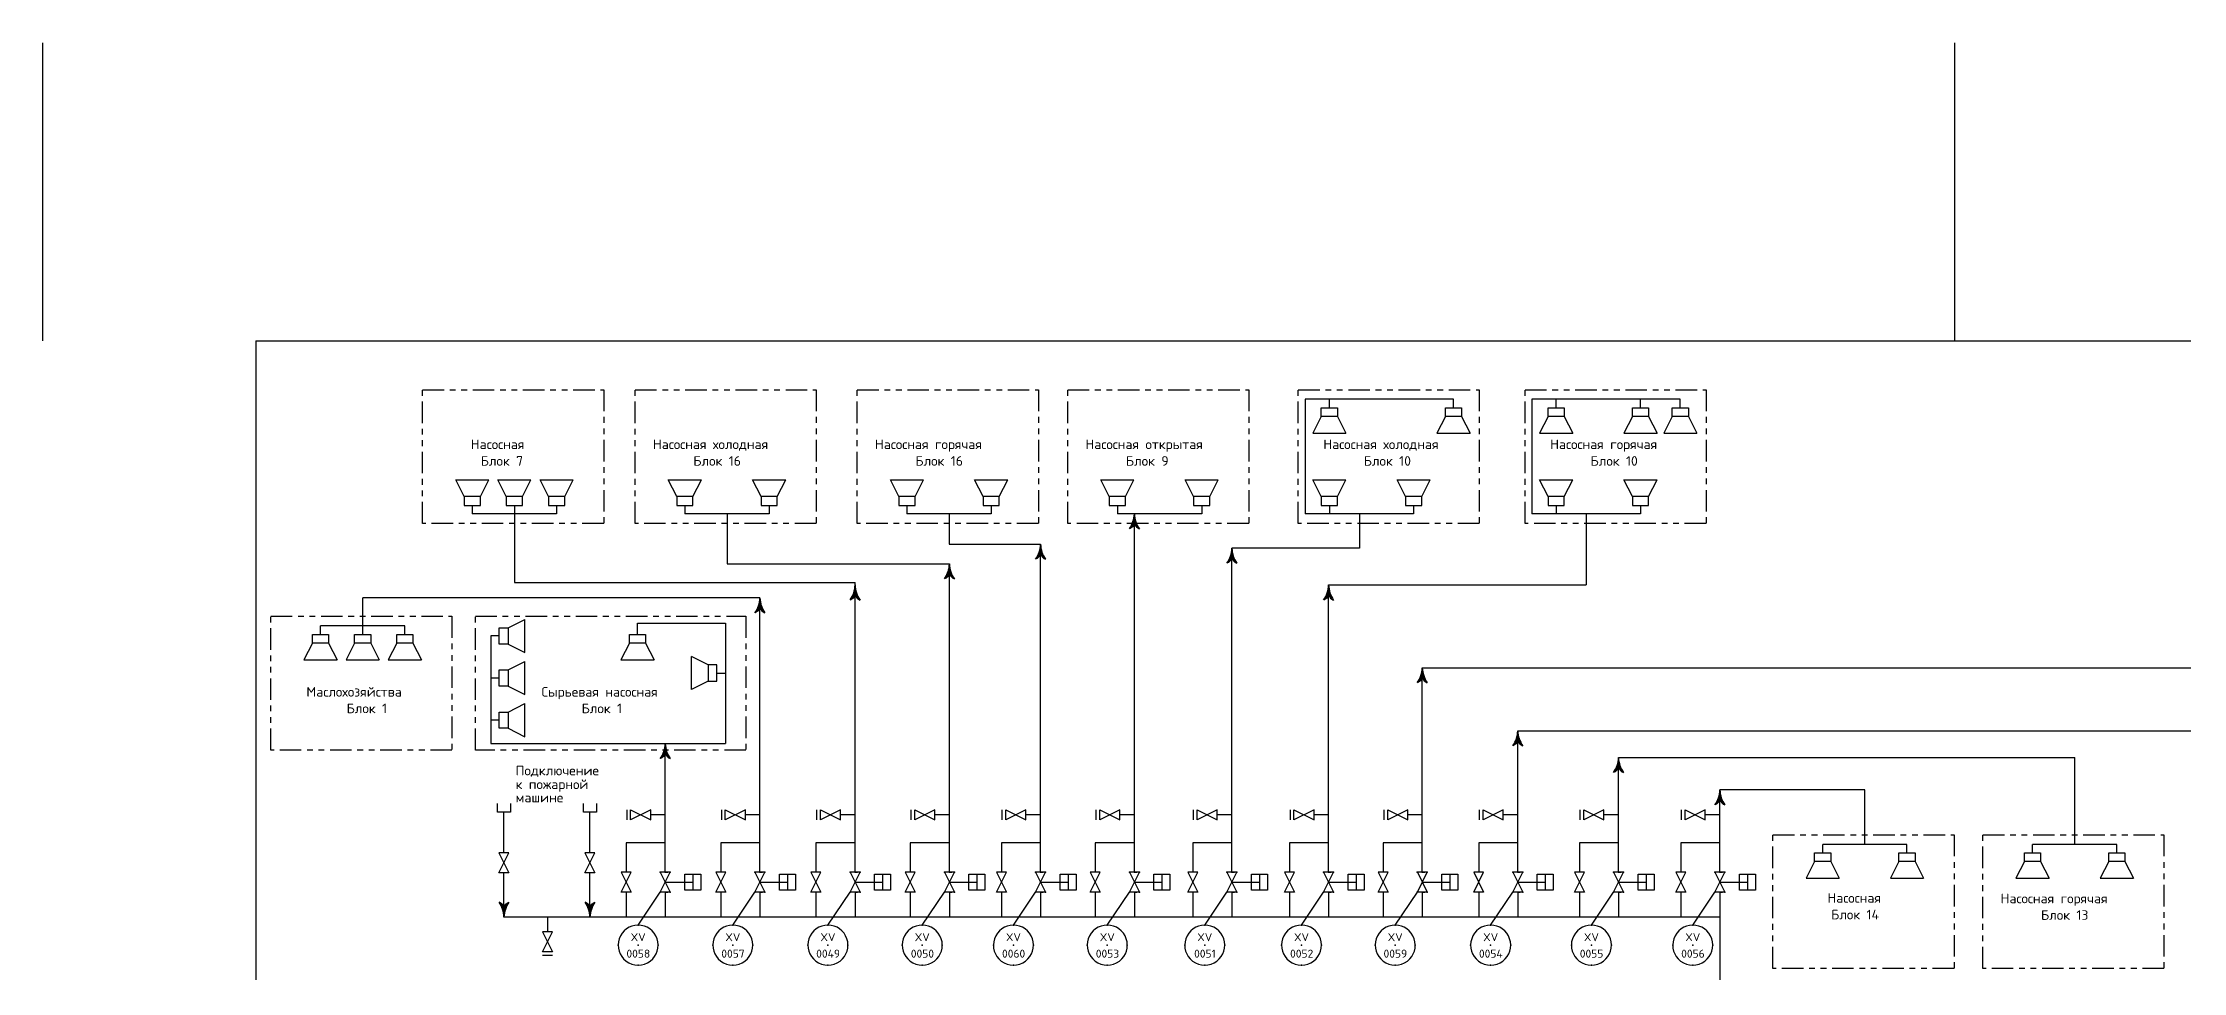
# Model space of a CAD drawing. Extents: x 189 to 392, y 167 to 206.
# Drawn here: x 189.07 to 226.37, y 189.55 to 205.76 of the extents above; entities that cross this region are included whole.
import ezdxf
from ezdxf.enums import TextEntityAlignment as Align

# ---------------------------------------------------------------- set-up
doc = ezdxf.new("R2010")
doc.units = 0
doc.linetypes.add('DASHED', pattern=[0.1875, 0.125, -0.0625])
doc.linetypes.add('PHANTOM', pattern=[0.84375, 0.375, -0.09375, 0.09375, -0.09375, 0.09375, -0.09375])
doc.layers.get('0').update_dxf_attribs({"linetype": 'CONTINUOUS'})
doc.layers.add('IN-ATTRIBS', color=7, linetype='CONTINUOUS')
doc.layers.add('IN-SOFTWARE', color=7, linetype='CONTINUOUS')
doc.styles.add('ATTRIBS', font='SIMPLEX', dxfattribs={"width": 0.8, "height": 0.125})
doc.styles.add('NARROW', font='simplex', dxfattribs={"width": 0.75, "height": 0.1})
doc.styles.add('S1', font='SIMPLEX.shx')

# ---------------------------------------------------------------- blocks, each defined once
blk = doc.blocks.new('VALVTEXT')
at = {"layer": 'IN-ATTRIBS'}
for p in [(0, 0.0625), (0, 0), (0.25, 0.0625), (0.25, 0), (0, -0.0625), (0.25, -0.0625)]:
    blk.add_point(p, dxfattribs=at)
at = {"layer": 'IN-ATTRIBS', "style": 'S1', "flags": 1}
for tag, p in [('DWGNO', (0.125, 0.4375)), ('IDNUM', (0.125, 0.5625)), ('FILENO', (0.125, 0.3125))]:
    blk.add_attdef(tag, text='', height=0.1, dxfattribs=at).set_placement(p, align=Align.CENTER)
at = {"layer": 'IN-ATTRIBS', "style": 'S1'}
for tag, p in [('MODE', (0.125, 0.078125)), ('SIZE', (0.125, -0.1875))]:
    blk.add_attdef(tag, text='', height=0.1, dxfattribs=at).set_placement(p, align=Align.CENTER)
blk = doc.blocks.new('PI35')
at = {"layer": 'IN-ATTRIBS'}
for p in [(-0.25, 0), (0, 0.25), (0, 0), (0.25, 0), (0, -0.25)]:
    blk.add_point(p, dxfattribs=at)
at = {"layer": 'IN-ATTRIBS', "flags": 1}
for tag, style, width, p in [('DWGNO', 'ATTRIBS', 0.8, (0.003, 0.447)), ('IDNUM', 'ATTRIBS', 0.8, (0.009, 0.584)), ('FILENO', 'ATTRIBS', 0.8, (-0.003, 0.311)), ('LOC', 'ATTRIBS', 0.8, (-0.08, -0.422)), ('SIG', 'ATTRIBS', 0.8, (-0.087, -0.563)), ('INSTALL', 'ATTRIBS', 0.8, (-0.087, -0.699)), ('SERV', 'ATTRIBS', 0.8, (-0.083, -0.838)), ('DATE', 'ATTRIBS', 0.8, (-0.088, -0.969)), ('DES', 'NARROW', 0.75, (-0.087, -1.102)), ('CSYS', 'NARROW', 0.75, (-0.087, -1.243))]:
    blk.add_attdef(tag, text='', height=0.1, dxfattribs=dict(at, style=style, width=width)).set_placement(p, align=Align.CENTER)
at = {"layer": 'IN-ATTRIBS', "style": 'ATTRIBS', "flags": 1}
blk.add_attdef('SYSCDI', text='', height=0.1, dxfattribs=at).set_placement((-0.312, 0.312), align=Align.RIGHT)
at = {"layer": 'IN-ATTRIBS', "style": 'S1'}
for tag, p in [('XT', (0.324, 0.257)), ('A1', (0.323, 0.115)), ('A2', (0.323, -0.035)), ('A3', (0.323, -0.185)), ('RES', (0.323, -0.342))]:
    blk.add_attdef(tag, p, '', height=0.1, dxfattribs=at)
at = {"layer": 'IN-ATTRIBS', "style": 'ATTRIBS'}
blk.add_attdef('SYSCDV', text='', height=0.1, dxfattribs=at).set_placement((-0.312, 0.141), align=Align.RIGHT)
at = {"layer": 'IN-ATTRIBS', "style": 'S1'}
for tag, p in [('INSTTYPE', (0, 0.05)), ('TAGNUM', (0.002, -0.156)), ('MD', (0.402, -0.565)), ('SZ', (0.402, -0.696))]:
    blk.add_attdef(tag, text='', height=0.1, dxfattribs=at).set_placement(p, align=Align.CENTER)
blk = doc.blocks.new('PE2')
for points in [[(0, 0, 0.150368), (0.188, 0.062, 0.150368)], [(0.125, 0, 0.206864), (0.188, 0.062, 0.206864)], [(0.125, 0, -0.206864), (0.188, -0.062, -0.206864)]]:
    blk.add_lwpolyline(points, format="xyb")
blk.add_arc((-0.008, -0.336), 0.336, 54.4623, 88.6678)
for points in [[(0, 0), (0.125, 0), (0.04, 0.003), (0.141, 0.008)], [(0, 0), (0.125, 0), (0.04, -0.003), (0.141, -0.008)], [(0.04, 0.003), (0.141, 0.008), (0.079, 0.011), (0.156, 0.019)], [(0.079, 0.011), (0.156, 0.019), (0.117, 0.024), (0.169, 0.031)], [(0.117, 0.024), (0.169, 0.031), (0.154, 0.041), (0.179, 0.046)], [(0.154, 0.041), (0.179, 0.046), (0.188, 0.062)], [(0.04, -0.003), (0.141, -0.008), (0.079, -0.011), (0.156, -0.019)], [(0.079, -0.011), (0.156, -0.019), (0.117, -0.024), (0.169, -0.031)], [(0.117, -0.024), (0.169, -0.031), (0.154, -0.041), (0.179, -0.046)], [(0.154, -0.041), (0.179, -0.046), (0.188, -0.062)]]:
    blk.add_solid(points)

msp = doc.modelspace()

# ---------------------------------------------------------------- linework, layer by layer
at = {"color": 7}
for p, q in [((189.066, 200.561), (189.066, 205.76)), ((222.39, 200.561), (222.39, 205.76)), ((199.443, 190.366), (199.829, 190.943)), ((201.093, 190.366), (201.479, 190.943)), ((202.751, 190.366), (203.137, 190.943)), ((204.395, 190.366), (204.781, 190.943)), ((205.984, 190.366), (206.369, 190.943)), ((207.62, 190.366), (208.005, 190.943)), ((209.319, 190.366), (209.705, 190.943)), ((211.005, 190.366), (211.391, 190.943)), ((212.638, 190.366), (213.024, 190.943)), ((214.302, 190.366), (214.688, 190.943)), ((216.058, 190.366), (216.443, 190.943)), ((217.825, 190.366), (218.211, 190.943))]:
    msp.add_line(p, q, dxfattribs=at)
at = {"color": 3}
for p, q in [((211.067, 199.54), (211.067, 197.543)), ((213.653, 199.54), (211.067, 199.54)), ((211.491, 199.392), (211.491, 199.54)), ((213.653, 199.392), (213.653, 199.54)), ((217.607, 199.54), (215.021, 199.54)), ((215.021, 199.54), (215.021, 197.543)), ((215.445, 199.392), (215.445, 199.54)), ((216.914, 199.392), (216.914, 199.54)), ((217.607, 199.392), (217.607, 199.54)), ((196.552, 197.69), (196.552, 197.543)), ((198.021, 197.543), (196.552, 197.543)), ((197.286, 197.69), (197.286, 197.543)), ((197.286, 197.543), (197.286, 196.347)), ((198.021, 197.69), (198.021, 197.543)), ((200.257, 197.69), (200.257, 197.543)), ((201.726, 197.543), (200.257, 197.543)), ((200.992, 197.543), (200.992, 196.668)), ((201.726, 197.69), (201.726, 197.543)), ((204.128, 197.69), (204.128, 197.543)), ((205.597, 197.543), (204.128, 197.543)), ((204.862, 197.543), (204.862, 197.012)), ((205.597, 197.69), (205.597, 197.543)), ((207.796, 197.69), (207.796, 197.543)), ((209.266, 197.543), (207.796, 197.543)), ((208.092, 191.292), (208.092, 197.543)), ((209.266, 197.69), (209.266, 197.543)), ((212.96, 197.543), (211.067, 197.543)), ((211.491, 197.69), (211.491, 197.543)), ((212.014, 197.543), (212.014, 196.943)), ((212.96, 197.69), (212.96, 197.543)), ((216.914, 197.543), (215.021, 197.543)), ((215.445, 197.69), (215.445, 197.543)), ((215.968, 197.543), (215.968, 196.301)), ((216.914, 197.69), (216.914, 197.543)), ((204.862, 197.012), (206.457, 197.012)), ((206.457, 191.292), (206.457, 197.012)), ((200.992, 196.668), (204.868, 196.668)), ((204.868, 191.292), (204.868, 196.668)), ((209.792, 191.292), (209.792, 196.943)), ((212.014, 196.943), (209.792, 196.943)), ((197.286, 196.347), (203.224, 196.347)), ((203.224, 191.292), (203.224, 196.347)), ((211.478, 191.292), (211.478, 196.301)), ((211.478, 196.301), (215.968, 196.301)), ((201.566, 196.077), (194.642, 196.077)), ((194.642, 195.586), (194.642, 196.077)), ((201.566, 191.292), (201.566, 196.077)), ((195.376, 195.586), (193.907, 195.586)), ((193.907, 195.439), (193.907, 195.586)), ((194.642, 195.439), (194.642, 195.586)), ((195.376, 195.439), (195.376, 195.586)), ((199.432, 195.632), (200.963, 195.632)), ((199.432, 195.439), (199.432, 195.632)), ((200.963, 195.632), (200.963, 193.534)), ((196.875, 195.412), (196.875, 193.943)), ((197.022, 195.412), (196.875, 195.412)), ((200.815, 194.764), (200.963, 194.764)), ((213.111, 191.292), (213.111, 194.858)), ((213.111, 194.858), (231.822, 194.858)), ((197.022, 194.678), (196.875, 194.678)), ((197.022, 193.943), (196.875, 193.943)), ((196.875, 193.943), (196.875, 193.534)), ((214.775, 191.292), (214.775, 193.758)), ((214.775, 193.758), (228.058, 193.758)), ((196.875, 193.534), (200.963, 193.534)), ((199.916, 191.292), (199.916, 193.534)), ((216.531, 191.292), (216.531, 193.29)), ((216.531, 193.29), (224.482, 193.29)), ((224.482, 191.776), (224.482, 193.29)), ((218.298, 191.292), (218.298, 192.727)), ((220.823, 192.727), (218.298, 192.727)), ((220.823, 191.776), (220.823, 192.727)), ((220.089, 191.628), (220.089, 191.776)), ((221.558, 191.776), (220.089, 191.776)), ((221.558, 191.628), (221.558, 191.776)), ((223.747, 191.628), (223.747, 191.776)), ((225.216, 191.776), (223.747, 191.776)), ((225.216, 191.628), (225.216, 191.776)), ((199.916, 190.943), (199.916, 190.505)), ((201.566, 190.943), (201.566, 190.505)), ((203.224, 190.943), (203.224, 190.505)), ((204.868, 190.943), (204.868, 190.505)), ((206.457, 190.943), (206.457, 190.505)), ((208.092, 190.943), (208.092, 190.505)), ((209.792, 190.943), (209.792, 190.505)), ((211.478, 190.943), (211.478, 190.505)), ((213.111, 190.943), (213.111, 190.505)), ((214.775, 190.943), (214.775, 190.505)), ((216.531, 190.943), (216.531, 190.505)), ((218.298, 190.943), (218.298, 190.505)), ((218.298, 190.505), (197.104, 190.505)), ((218.298, 190.505), (218.298, 177.429))]:
    msp.add_line(p, q, dxfattribs=at)
at = {"color": 5}
for p, q in [((211.349, 199.238), (211.202, 198.95)), ((211.632, 199.238), (211.779, 198.95)), ((213.512, 199.238), (213.364, 198.95)), ((213.794, 199.238), (213.942, 198.95)), ((215.304, 199.238), (215.156, 198.95)), ((215.586, 199.238), (215.733, 198.95)), ((216.773, 199.238), (216.625, 198.95)), ((217.055, 199.238), (217.203, 198.95)), ((217.466, 199.238), (217.318, 198.95)), ((217.748, 199.238), (217.896, 198.95)), ((211.202, 198.95), (211.779, 198.95)), ((213.364, 198.95), (213.942, 198.95)), ((215.156, 198.95), (215.733, 198.95)), ((216.625, 198.95), (217.203, 198.95)), ((217.318, 198.95), (217.896, 198.95)), ((196.263, 198.133), (196.84, 198.133)), ((196.41, 197.844), (196.263, 198.133)), ((196.693, 197.844), (196.84, 198.133)), ((196.997, 198.133), (197.575, 198.133)), ((197.145, 197.844), (196.997, 198.133)), ((197.427, 197.844), (197.575, 198.133)), ((197.732, 198.133), (198.31, 198.133)), ((197.88, 197.844), (197.732, 198.133)), ((198.162, 197.844), (198.31, 198.133)), ((200.116, 197.844), (199.968, 198.133)), ((199.968, 198.133), (200.546, 198.133)), ((200.398, 197.844), (200.546, 198.133)), ((201.438, 198.133), (202.015, 198.133)), ((201.585, 197.844), (201.438, 198.133)), ((201.867, 197.844), (202.015, 198.133)), ((203.839, 198.133), (204.416, 198.133)), ((203.986, 197.844), (203.839, 198.133)), ((204.269, 197.844), (204.416, 198.133)), ((205.456, 197.844), (205.308, 198.133)), ((205.308, 198.133), (205.886, 198.133)), ((205.738, 197.844), (205.886, 198.133)), ((207.508, 198.133), (208.085, 198.133)), ((207.655, 197.844), (207.508, 198.133)), ((207.937, 197.844), (208.085, 198.133)), ((209.124, 197.844), (208.977, 198.133)), ((208.977, 198.133), (209.554, 198.133)), ((209.407, 197.844), (209.554, 198.133)), ((211.349, 197.844), (211.202, 198.133)), ((211.202, 198.133), (211.779, 198.133)), ((211.632, 197.844), (211.779, 198.133)), ((212.671, 198.133), (213.249, 198.133)), ((212.819, 197.844), (212.671, 198.133)), ((213.101, 197.844), (213.249, 198.133)), ((215.156, 198.133), (215.733, 198.133)), ((215.304, 197.844), (215.156, 198.133)), ((215.586, 197.844), (215.733, 198.133)), ((216.773, 197.844), (216.625, 198.133)), ((216.625, 198.133), (217.203, 198.133)), ((217.055, 197.844), (217.203, 198.133)), ((197.176, 195.553), (197.465, 195.701)), ((197.465, 195.124), (197.465, 195.701)), ((193.766, 195.285), (193.618, 194.996)), ((194.048, 195.285), (194.196, 194.996)), ((194.5, 195.285), (194.353, 194.996)), ((194.783, 195.285), (194.93, 194.996)), ((195.235, 195.285), (195.088, 194.996)), ((195.517, 195.285), (195.665, 194.996)), ((197.176, 195.271), (197.465, 195.124)), ((199.291, 195.285), (199.143, 194.996)), ((199.573, 195.285), (199.721, 194.996)), ((193.618, 194.996), (194.196, 194.996)), ((194.353, 194.996), (194.93, 194.996)), ((195.088, 194.996), (195.665, 194.996)), ((197.176, 194.819), (197.465, 194.966)), ((197.465, 194.389), (197.465, 194.966)), ((199.143, 194.996), (199.721, 194.996)), ((200.661, 194.906), (200.373, 195.053)), ((200.373, 194.476), (200.373, 195.053)), ((197.176, 194.536), (197.465, 194.389)), ((200.661, 194.623), (200.373, 194.476)), ((197.176, 194.084), (197.465, 194.232)), ((197.465, 193.654), (197.465, 194.232)), ((197.176, 193.802), (197.465, 193.654)), ((196.991, 192.336), (196.991, 192.487)), ((197.218, 192.336), (196.991, 192.336)), ((197.104, 191.628), (197.104, 192.336)), ((197.218, 192.487), (197.218, 192.336)), ((198.489, 192.336), (198.489, 192.487)), ((198.716, 192.336), (198.489, 192.336)), ((198.603, 191.628), (198.603, 192.336)), ((198.716, 192.487), (198.716, 192.336)), ((199.234, 191.8), (199.234, 191.292)), ((199.916, 191.8), (199.234, 191.8)), ((200.884, 191.8), (200.884, 191.292)), ((201.566, 191.8), (200.884, 191.8)), ((202.542, 191.8), (202.542, 191.292)), ((203.224, 191.8), (202.542, 191.8)), ((204.186, 191.8), (204.186, 191.292)), ((204.868, 191.8), (204.186, 191.8)), ((205.775, 191.8), (205.775, 191.292)), ((206.457, 191.8), (205.775, 191.8)), ((207.411, 191.8), (207.411, 191.292)), ((208.092, 191.8), (207.411, 191.8)), ((209.11, 191.8), (209.11, 191.292)), ((209.792, 191.8), (209.11, 191.8)), ((210.796, 191.8), (210.796, 191.292)), ((211.478, 191.8), (210.796, 191.8)), ((212.429, 191.8), (212.429, 191.292)), ((213.111, 191.8), (212.429, 191.8)), ((214.093, 191.8), (214.093, 191.292)), ((214.775, 191.8), (214.093, 191.8)), ((215.849, 191.8), (215.849, 191.292)), ((216.531, 191.8), (215.849, 191.8)), ((218.298, 191.8), (217.616, 191.8)), ((217.616, 191.8), (217.616, 191.292)), ((219.948, 191.475), (219.8, 191.186)), ((220.23, 191.475), (220.378, 191.186)), ((221.417, 191.475), (221.269, 191.186)), ((221.699, 191.475), (221.847, 191.186)), ((223.606, 191.475), (223.458, 191.186)), ((223.888, 191.475), (224.036, 191.186)), ((225.075, 191.475), (224.928, 191.186)), ((225.358, 191.475), (225.505, 191.186)), ((197.104, 190.505), (197.104, 191.279)), ((198.603, 190.505), (198.603, 191.279)), ((219.8, 191.186), (220.378, 191.186)), ((221.269, 191.186), (221.847, 191.186)), ((223.458, 191.186), (224.036, 191.186)), ((224.928, 191.186), (225.505, 191.186)), ((199.234, 190.943), (199.234, 190.505)), ((200.884, 190.943), (200.884, 190.505)), ((202.542, 190.943), (202.542, 190.505)), ((204.186, 190.943), (204.186, 190.505)), ((205.775, 190.943), (205.775, 190.505)), ((207.411, 190.943), (207.411, 190.505)), ((209.11, 190.943), (209.11, 190.505)), ((210.796, 190.943), (210.796, 190.505)), ((212.429, 190.943), (212.429, 190.505)), ((214.093, 190.943), (214.093, 190.505)), ((215.849, 190.943), (215.849, 190.505)), ((217.616, 190.943), (217.616, 190.505))]:
    msp.add_line(p, q, dxfattribs=at)
at = {"color": 2, "linetype": 'CONTINUOUS'}
for p, q in [((199.249, 192.204), (199.249, 192.378)), ((200.899, 192.204), (200.899, 192.378)), ((202.557, 192.204), (202.557, 192.378)), ((204.201, 192.204), (204.201, 192.378)), ((205.789, 192.204), (205.789, 192.378)), ((207.425, 192.204), (207.425, 192.378)), ((209.125, 192.204), (209.125, 192.378)), ((210.811, 192.204), (210.811, 192.378)), ((212.444, 192.204), (212.444, 192.378)), ((214.108, 192.204), (214.108, 192.378)), ((215.863, 192.204), (215.863, 192.378)), ((217.631, 192.204), (217.631, 192.378)), ((197.951, 189.838), (197.776, 189.838))]:
    msp.add_line(p, q, dxfattribs=at)
at = {"color": 2}
for p, q in [((199.916, 192.291), (199.661, 192.291)), ((201.566, 192.291), (201.311, 192.291)), ((203.224, 192.291), (202.969, 192.291)), ((204.868, 192.291), (204.613, 192.291)), ((206.457, 192.291), (206.201, 192.291)), ((208.092, 192.291), (207.837, 192.291)), ((209.792, 192.291), (209.537, 192.291)), ((211.478, 192.291), (211.223, 192.291)), ((213.111, 192.291), (212.856, 192.291)), ((214.775, 192.291), (214.52, 192.291)), ((216.531, 192.291), (216.275, 192.291)), ((218.298, 192.291), (218.043, 192.291)), ((199.916, 191.292), (199.96, 191.292)), ((199.916, 191.118), (200.396, 191.118)), ((200.396, 191.257), (200.396, 190.978)), ((201.566, 191.292), (201.609, 191.292)), ((201.566, 191.118), (202.045, 191.118)), ((202.045, 191.257), (202.045, 190.978)), ((203.224, 191.292), (203.268, 191.292)), ((203.224, 191.118), (203.704, 191.118)), ((203.704, 191.257), (203.704, 190.978)), ((204.868, 191.292), (204.912, 191.292)), ((204.868, 191.118), (205.348, 191.118)), ((205.348, 191.257), (205.348, 190.978)), ((206.457, 191.292), (206.5, 191.292)), ((206.457, 191.118), (206.936, 191.118)), ((206.936, 191.257), (206.936, 190.978)), ((208.092, 191.292), (208.136, 191.292)), ((208.092, 191.118), (208.572, 191.118)), ((208.572, 191.257), (208.572, 190.978)), ((209.792, 191.292), (209.836, 191.292)), ((209.792, 191.118), (210.272, 191.118)), ((210.272, 191.257), (210.272, 190.978)), ((211.478, 191.292), (211.522, 191.292)), ((211.478, 191.118), (211.958, 191.118)), ((211.958, 191.257), (211.958, 190.978)), ((213.111, 191.292), (213.155, 191.292)), ((213.111, 191.118), (213.591, 191.118)), ((213.591, 191.257), (213.591, 190.978)), ((214.775, 191.292), (214.819, 191.292)), ((214.775, 191.118), (215.254, 191.118)), ((215.254, 191.257), (215.254, 190.978)), ((216.531, 191.292), (216.574, 191.292)), ((216.531, 191.118), (217.01, 191.118)), ((217.01, 191.257), (217.01, 190.978)), ((218.298, 191.292), (218.341, 191.292)), ((218.298, 191.118), (218.777, 191.118)), ((218.777, 191.257), (218.777, 190.978)), ((199.916, 190.943), (199.96, 190.943)), ((201.566, 190.943), (201.609, 190.943)), ((203.224, 190.943), (203.268, 190.943)), ((204.868, 190.943), (204.912, 190.943)), ((206.457, 190.943), (206.5, 190.943)), ((208.092, 190.943), (208.136, 190.943)), ((209.792, 190.943), (209.836, 190.943)), ((211.478, 190.943), (211.522, 190.943)), ((213.111, 190.943), (213.155, 190.943)), ((214.775, 190.943), (214.819, 190.943)), ((216.531, 190.943), (216.574, 190.943)), ((218.298, 190.943), (218.341, 190.943)), ((197.864, 190.505), (197.864, 190.25))]:
    msp.add_line(p, q, dxfattribs=at)
at = {"color": 7, "linetype": 'PHANTOM'}
for points in [[(195.685, 199.707), (198.842, 199.707), (198.842, 197.375), (195.685, 197.375)], [(199.39, 199.707), (202.547, 199.707), (202.547, 197.375), (199.39, 197.375)], [(203.261, 199.707), (206.418, 199.707), (206.418, 197.375), (203.261, 197.375)], [(206.93, 199.707), (210.087, 199.707), (210.087, 197.375), (206.93, 197.375)], [(210.947, 199.707), (214.104, 199.707), (214.104, 197.375), (210.947, 197.375)], [(214.901, 199.707), (218.058, 199.707), (218.058, 197.375), (214.901, 197.375)], [(193.04, 195.754), (196.197, 195.754), (196.197, 193.422), (193.04, 193.422)], [(196.605, 195.754), (201.32, 195.754), (201.32, 193.422), (196.605, 193.422)], [(219.222, 191.943), (222.379, 191.943), (222.379, 189.612), (219.222, 189.612)], [(222.881, 191.943), (226.037, 191.943), (226.037, 189.612), (222.881, 189.612)]]:
    msp.add_lwpolyline(points, close=True, dxfattribs=at)
at = {"color": 5}
for points in [[(211.349, 199.392), (211.632, 199.392), (211.632, 199.238), (211.349, 199.238)], [(213.512, 199.392), (213.794, 199.392), (213.794, 199.238), (213.512, 199.238)], [(215.304, 199.392), (215.586, 199.392), (215.586, 199.238), (215.304, 199.238)], [(216.773, 199.392), (217.055, 199.392), (217.055, 199.238), (216.773, 199.238)], [(217.466, 199.392), (217.748, 199.392), (217.748, 199.238), (217.466, 199.238)], [(196.41, 197.69), (196.693, 197.69), (196.693, 197.844), (196.41, 197.844)], [(197.145, 197.69), (197.427, 197.69), (197.427, 197.844), (197.145, 197.844)], [(197.88, 197.69), (198.162, 197.69), (198.162, 197.844), (197.88, 197.844)], [(200.116, 197.69), (200.398, 197.69), (200.398, 197.844), (200.116, 197.844)], [(201.585, 197.69), (201.867, 197.69), (201.867, 197.844), (201.585, 197.844)], [(203.986, 197.69), (204.269, 197.69), (204.269, 197.844), (203.986, 197.844)], [(205.456, 197.69), (205.738, 197.69), (205.738, 197.844), (205.456, 197.844)], [(207.655, 197.69), (207.937, 197.69), (207.937, 197.844), (207.655, 197.844)], [(209.124, 197.69), (209.407, 197.69), (209.407, 197.844), (209.124, 197.844)], [(211.349, 197.69), (211.632, 197.69), (211.632, 197.844), (211.349, 197.844)], [(212.819, 197.69), (213.101, 197.69), (213.101, 197.844), (212.819, 197.844)], [(215.304, 197.69), (215.586, 197.69), (215.586, 197.844), (215.304, 197.844)], [(216.773, 197.69), (217.055, 197.69), (217.055, 197.844), (216.773, 197.844)], [(197.022, 195.271), (197.022, 195.553), (197.176, 195.553), (197.176, 195.271)], [(193.766, 195.439), (194.048, 195.439), (194.048, 195.285), (193.766, 195.285)], [(194.5, 195.439), (194.783, 195.439), (194.783, 195.285), (194.5, 195.285)], [(195.235, 195.439), (195.517, 195.439), (195.517, 195.285), (195.235, 195.285)], [(199.291, 195.439), (199.573, 195.439), (199.573, 195.285), (199.291, 195.285)], [(197.022, 194.536), (197.022, 194.819), (197.176, 194.819), (197.176, 194.536)], [(200.815, 194.623), (200.815, 194.906), (200.661, 194.906), (200.661, 194.623)], [(197.022, 193.802), (197.022, 194.084), (197.176, 194.084), (197.176, 193.802)], [(219.948, 191.628), (220.23, 191.628), (220.23, 191.475), (219.948, 191.475)], [(221.417, 191.628), (221.699, 191.628), (221.699, 191.475), (221.417, 191.475)], [(223.606, 191.628), (223.888, 191.628), (223.888, 191.475), (223.606, 191.475)], [(225.075, 191.628), (225.358, 191.628), (225.358, 191.475), (225.075, 191.475)]]:
    msp.add_lwpolyline(points, close=True, dxfattribs=at)
at = {"color": 2}
for points in [[(199.661, 192.378), (199.312, 192.204), (199.312, 192.378), (199.661, 192.204)], [(201.311, 192.378), (200.962, 192.204), (200.962, 192.378), (201.311, 192.204)], [(202.969, 192.378), (202.62, 192.204), (202.62, 192.378), (202.969, 192.204)], [(204.613, 192.378), (204.264, 192.204), (204.264, 192.378), (204.613, 192.204)], [(206.201, 192.378), (205.853, 192.204), (205.853, 192.378), (206.201, 192.204)], [(207.837, 192.378), (207.488, 192.204), (207.488, 192.378), (207.837, 192.204)], [(209.537, 192.378), (209.188, 192.204), (209.188, 192.378), (209.537, 192.204)], [(211.223, 192.378), (210.874, 192.204), (210.874, 192.378), (211.223, 192.204)], [(212.856, 192.378), (212.507, 192.204), (212.507, 192.378), (212.856, 192.204)], [(214.52, 192.378), (214.171, 192.204), (214.171, 192.378), (214.52, 192.204)], [(216.275, 192.378), (215.927, 192.204), (215.927, 192.378), (216.275, 192.204)], [(218.043, 192.378), (217.694, 192.204), (217.694, 192.378), (218.043, 192.204)], [(197.017, 191.628), (197.191, 191.279), (197.017, 191.279), (197.191, 191.628)], [(198.515, 191.628), (198.69, 191.279), (198.515, 191.279), (198.69, 191.628)], [(199.147, 191.292), (199.322, 190.943), (199.147, 190.943), (199.322, 191.292)], [(199.829, 191.292), (200.003, 190.943), (199.829, 190.943), (200.003, 191.292)], [(200.535, 191.257), (200.535, 190.978), (200.256, 190.978), (200.256, 191.257)], [(200.797, 191.292), (200.971, 190.943), (200.797, 190.943), (200.971, 191.292)], [(201.479, 191.292), (201.653, 190.943), (201.479, 190.943), (201.653, 191.292)], [(202.185, 191.257), (202.185, 190.978), (201.906, 190.978), (201.906, 191.257)], [(202.455, 191.292), (202.629, 190.943), (202.455, 190.943), (202.629, 191.292)], [(203.137, 191.292), (203.311, 190.943), (203.137, 190.943), (203.311, 191.292)], [(203.843, 191.257), (203.843, 190.978), (203.564, 190.978), (203.564, 191.257)], [(204.099, 191.292), (204.274, 190.943), (204.099, 190.943), (204.274, 191.292)], [(204.781, 191.292), (204.955, 190.943), (204.781, 190.943), (204.955, 191.292)], [(205.487, 191.257), (205.487, 190.978), (205.208, 190.978), (205.208, 191.257)], [(205.688, 191.292), (205.862, 190.943), (205.688, 190.943), (205.862, 191.292)], [(206.369, 191.292), (206.544, 190.943), (206.369, 190.943), (206.544, 191.292)], [(207.076, 191.257), (207.076, 190.978), (206.797, 190.978), (206.797, 191.257)], [(207.323, 191.292), (207.498, 190.943), (207.323, 190.943), (207.498, 191.292)], [(208.005, 191.292), (208.18, 190.943), (208.005, 190.943), (208.18, 191.292)], [(208.711, 191.257), (208.711, 190.978), (208.432, 190.978), (208.432, 191.257)], [(209.023, 191.292), (209.198, 190.943), (209.023, 190.943), (209.198, 191.292)], [(209.705, 191.292), (209.879, 190.943), (209.705, 190.943), (209.879, 191.292)], [(210.411, 191.257), (210.411, 190.978), (210.132, 190.978), (210.132, 191.257)], [(210.709, 191.292), (210.884, 190.943), (210.709, 190.943), (210.884, 191.292)], [(211.391, 191.292), (211.565, 190.943), (211.391, 190.943), (211.565, 191.292)], [(212.097, 191.257), (212.097, 190.978), (211.818, 190.978), (211.818, 191.257)], [(212.342, 191.292), (212.517, 190.943), (212.342, 190.943), (212.517, 191.292)], [(213.024, 191.292), (213.198, 190.943), (213.024, 190.943), (213.198, 191.292)], [(213.73, 191.257), (213.73, 190.978), (213.451, 190.978), (213.451, 191.257)], [(214.006, 191.292), (214.18, 190.943), (214.006, 190.943), (214.18, 191.292)], [(214.688, 191.292), (214.862, 190.943), (214.688, 190.943), (214.862, 191.292)], [(215.394, 191.257), (215.394, 190.978), (215.115, 190.978), (215.115, 191.257)], [(215.762, 191.292), (215.936, 190.943), (215.762, 190.943), (215.936, 191.292)], [(216.443, 191.292), (216.618, 190.943), (216.443, 190.943), (216.618, 191.292)], [(217.15, 191.257), (217.15, 190.978), (216.871, 190.978), (216.871, 191.257)], [(217.529, 191.292), (217.703, 190.943), (217.529, 190.943), (217.703, 191.292)], [(218.211, 191.292), (218.385, 190.943), (218.211, 190.943), (218.385, 191.292)], [(218.917, 191.257), (218.917, 190.978), (218.638, 190.978), (218.638, 191.257)], [(197.776, 190.25), (197.951, 189.901), (197.776, 189.901), (197.951, 190.25)]]:
    msp.add_lwpolyline(points, close=True, dxfattribs=at)
for centre, start, end in [((199.443, 190.017), 307.3963, 232.6037), ((201.093, 190.017), 307.3963, 232.6037), ((202.751, 190.017), 307.3963, 232.6037), ((204.395, 190.017), 307.3963, 232.6037), ((205.984, 190.017), 307.3963, 232.6037), ((207.62, 190.017), 307.3963, 232.6037), ((209.319, 190.017), 307.3963, 232.6037), ((211.005, 190.017), 307.3963, 232.6037), ((212.638, 190.017), 307.3963, 232.6037), ((214.302, 190.017), 307.3963, 232.6037), ((216.058, 190.017), 307.3963, 232.6037), ((217.825, 190.017), 307.3963, 232.6037), ((199.443, 190.017), 232.6037, 307.3963), ((201.093, 190.017), 232.6037, 307.3963), ((202.751, 190.017), 232.6037, 307.3963), ((204.395, 190.017), 232.6037, 307.3963), ((205.984, 190.017), 232.6037, 307.3963), ((207.62, 190.017), 232.6037, 307.3963), ((209.319, 190.017), 232.6037, 307.3963), ((211.005, 190.017), 232.6037, 307.3963), ((212.638, 190.017), 232.6037, 307.3963), ((214.302, 190.017), 232.6037, 307.3963), ((216.058, 190.017), 232.6037, 307.3963), ((217.825, 190.017), 232.6037, 307.3963)]:
    msp.add_arc(centre, 0.349, start, end)
at = {"layer": 'IN-SOFTWARE', "color": 6}
for q in [(246.697, 200.561), (192.78, 171.861)]:
    msp.add_line((192.78, 200.561), q, dxfattribs=at)

# ---------------------------------------------------------------- block references
at = {"color": 7, "xscale": 1.395, "yscale": 1.395, "zscale": 1.395}
for p, rotation in [((208.092, 197.543), 270), ((206.457, 197.012), 270), ((204.868, 196.668), 270), ((209.792, 196.943), 270), ((203.224, 196.301), 270), ((211.478, 196.301), 270), ((201.566, 196.077), 270), ((213.111, 194.858), 270), ((214.775, 193.758), 270), ((199.916, 193.534), 270), ((216.531, 193.29), 270), ((218.298, 192.727), 270), ((197.104, 190.505), 89.99999999999999), ((198.603, 190.505), 89.99999999999999)]:
    msp.add_blockref('PE2', p, dxfattribs=dict(at, rotation=rotation))
at = {"color": 2, "linetype": 'DASHED', "xscale": 1.395, "yscale": 1.395, "zscale": 1.395, "rotation": 270}
for p in [(199.916, 191.292), (201.566, 191.292), (203.224, 191.292), (204.868, 191.292), (206.457, 191.292), (208.092, 191.292), (209.792, 191.292), (211.478, 191.292), (213.111, 191.292), (214.775, 191.292), (216.531, 191.292), (218.298, 191.292)]:
    msp.add_blockref('VALVTEXT', p, dxfattribs=at)
at = {"color": 7, "xscale": 1.395, "yscale": 1.395, "zscale": 1.395}
for p, values in [((199.443, 190.017), {'INSTTYPE': 'XV', 'TAGNUM': '0058'}), ((201.093, 190.017), {'INSTTYPE': 'XV', 'TAGNUM': '0057'}), ((202.751, 190.017), {'INSTTYPE': 'XV', 'TAGNUM': '0049'}), ((204.395, 190.017), {'INSTTYPE': 'XV', 'TAGNUM': '0050'}), ((205.984, 190.017), {'INSTTYPE': 'XV', 'TAGNUM': '0060'}), ((207.62, 190.017), {'INSTTYPE': 'XV', 'TAGNUM': '0053'}), ((209.319, 190.017), {'INSTTYPE': 'XV', 'TAGNUM': '0051'}), ((211.005, 190.017), {'INSTTYPE': 'XV', 'TAGNUM': '0052'}), ((212.638, 190.017), {'INSTTYPE': 'XV', 'TAGNUM': '0059'}), ((214.302, 190.017), {'INSTTYPE': 'XV', 'TAGNUM': '0054'}), ((216.058, 190.017), {'INSTTYPE': 'XV', 'TAGNUM': '0055'}), ((217.825, 190.017), {'INSTTYPE': 'XV', 'TAGNUM': '0056'})]:
    msp.add_blockref('PI35', p, dxfattribs=at).add_auto_attribs(values)

# ---------------------------------------------------------------- texts
at = {"color": 1, "linetype": 'CONTINUOUS', "style": 'S1'}
for s, p in [('Насосная ', (196.526, 198.671)), ('Блок 7', (196.698, 198.381)), ('Насосная холодная', (199.7, 198.671)), ('Блок 16', (200.404, 198.381)), ('Насосная горячая', (203.57, 198.671)), ('Блок 16', (204.274, 198.381)), ('Насосная открытая', (207.239, 198.671)), ('Блок 9', (207.943, 198.381)), ('Насосная холодная', (211.385, 198.671)), ('Блок 10', (212.089, 198.381)), ('Насосная горячая', (215.339, 198.671)), ('Блок 10', (216.043, 198.381)), ('Маслохозяйства', (193.66, 194.353)), ('Сырьевая насосная', (197.757, 194.353)), ('Блок 1', (194.361, 194.064)), ('Блок 1', (198.457, 194.064)), ('к пожарной', (197.306, 192.74)), ('Подключение ', (197.306, 192.98)), ('машине', (197.306, 192.508)), ('Насосная ', (220.171, 190.757)), ('Насосная горячая', (223.19, 190.748)), ('Блок 14', (220.236, 190.467)), ('Блок 13', (223.894, 190.459))]:
    msp.add_text(s, height=0.1674, dxfattribs=at).set_placement(p)

doc.saveas('drawing.dxf')
